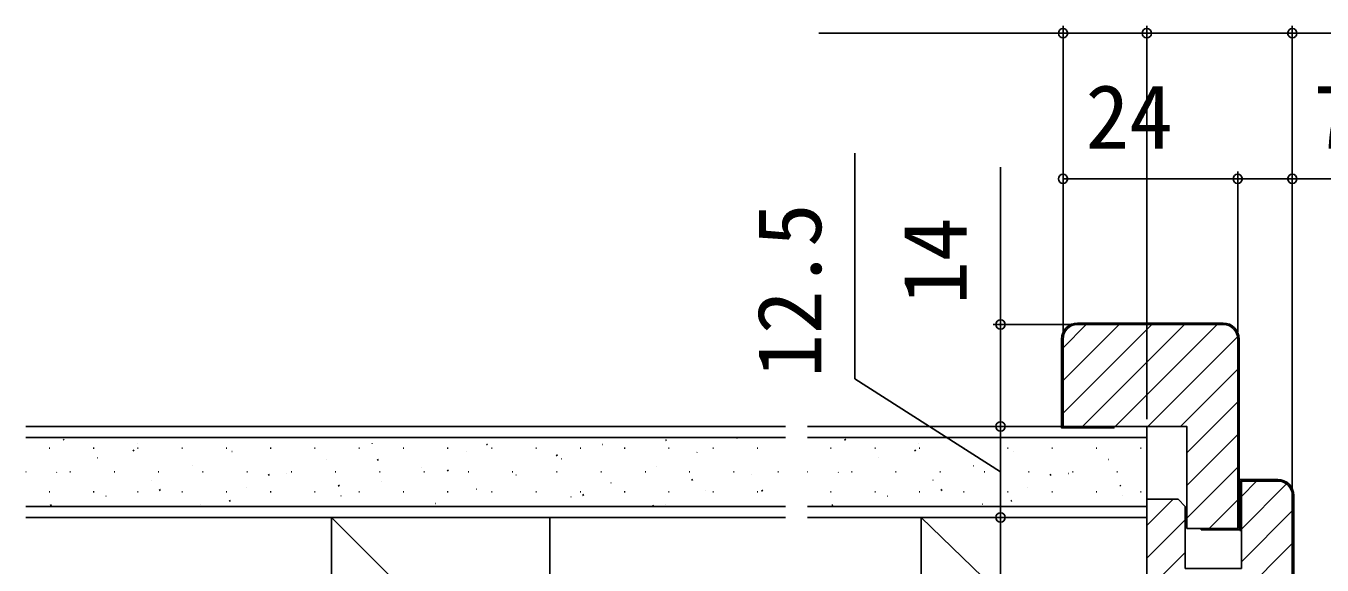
# Model space of a CAD drawing. Units: millimetres, scale not verified. Extents: x -525 to 525, y -783 to 779.
# Drawn here: x -80.2 to 97.9, y 347.4 to 421.4 of the extents above; entities that cross this region are included whole.
import ezdxf
from ezdxf.enums import TextEntityAlignment as Align

# ---------------------------------------------------------------- set-up
doc = ezdxf.new("R2010")
doc.units = ezdxf.units.MM
doc.header["$LTSCALE"] = 4
for name, color, linetype in [('0-8_YKK_D', 6, 'Continuous'), ('0-A_YSS_K', 3, 'Continuous'), ('0-B_YSS_KE', 3, 'Continuous')]:
    doc.layers.add(name, color=color, linetype=linetype)
doc.styles.add('ＭＳ ゴシック', font='')
doc.styles.get('ＭＳ ゴシック').set_extended_font_data('MS Gothic')

msp = doc.modelspace()

# ---------------------------------------------------------------- linework, layer by layer
at = {"layer": '0-8_YKK_D'}
for p, q in [((62.306, 379.438), (62.306, 421.438)), ((73.806, 367.438), (73.806, 421.438)), ((73.806, 367.438), (73.806, 421.438)), ((73.806, 420.438), (93.806, 420.438)), ((93.806, 357.939), (93.806, 421.438)), ((93.806, 357.939), (93.806, 421.438)), ((93.806, 420.438), (262.806, 420.438)), ((62.306, 379.438), (62.306, 401.438)), ((86.306, 379.438), (86.306, 401.438)), ((86.306, 379.438), (86.306, 401.438)), ((93.806, 357.939), (93.806, 401.438)), ((86.306, 400.438), (62.306, 400.438)), ((63.306, 380.438), (52.718, 380.438)), ((67.18, 366.438), (52.718, 366.438)), ((53.718, 366.438), (53.718, 353.938)), ((53.718, 353.938), (53.718, 323.938))]:
    msp.add_line(p, q, dxfattribs=at)
for points in [[(73.806, 420.438), (62.306, 420.438), (28.756, 420.438)], [(53.718, 360.188), (33.718, 372.977), (33.718, 403.977)], [(53.718, 366.438), (53.718, 380.438), (53.718, 402.056)], [(86.306, 400.438), (93.806, 400.438), (118.31, 400.438)]]:
    msp.add_lwpolyline(points, dxfattribs=at)
for centre in [(62.306, 420.438), (73.806, 420.438), (73.806, 420.438), (93.806, 420.438), (93.806, 420.438), (62.306, 400.438), (86.306, 400.438), (86.306, 400.438), (93.806, 400.438), (53.718, 380.438), (53.718, 366.438), (53.718, 366.438), (53.718, 353.938), (53.718, 353.938)]:
    msp.add_circle(centre, 0.637, dxfattribs=at)
at = {"layer": '0-A_YSS_K'}
for p, q in [((62.306, 377.239), (65.505, 380.438)), ((62.306, 372.749), (69.995, 380.438)), ((62.306, 368.258), (74.485, 380.438)), ((64.975, 366.438), (78.975, 380.438)), ((69.466, 366.438), (83.466, 380.438)), ((73.956, 366.438), (86.279, 378.762)), ((78.446, 366.438), (86.306, 374.298)), ((79.306, 362.808), (86.306, 369.808)), ((-80.194, 366.439), (24.194, 366.439)), ((27.194, 366.439), (73.806, 366.439)), ((73.806, 366.439), (73.806, 353.939)), ((79.306, 358.318), (86.306, 365.318)), ((24.194, 364.939), (-80.194, 364.939)), ((-77.02, 363.449), (-76.92, 363.449)), ((-75.094, 364.567), (-74.928, 364.678)), ((-70.94, 363.449), (-70.84, 363.449)), ((-64.907, 364.047), (-64.888, 364.054)), ((-64.86, 363.449), (-64.76, 363.449)), ((-58.78, 363.449), (-58.68, 363.449)), ((-52.7, 363.449), (-52.6, 363.449)), ((-46.62, 363.449), (-46.52, 363.449)), ((-40.54, 363.449), (-40.44, 363.449)), ((-34.46, 363.449), (-34.36, 363.449)), ((-32.63, 364.114), (-32.611, 364.12)), ((-28.38, 363.449), (-28.28, 363.449)), ((-22.3, 363.449), (-22.2, 363.449)), ((-16.928, 363.889), (-16.761, 363.999)), ((-16.22, 363.449), (-16.12, 363.449)), ((-10.14, 363.449), (-10.04, 363.449)), ((-4.06, 363.449), (-3.96, 363.449)), ((-1.012, 363.946), (-0.994, 363.953)), ((2.02, 363.449), (2.12, 363.449)), ((7.662, 364.493), (7.828, 364.603)), ((8.1, 363.449), (8.2, 363.449)), ((14.18, 363.449), (14.28, 363.449)), ((17.492, 364.817), (17.511, 364.824)), ((20.26, 363.449), (20.36, 363.449)), ((73.806, 364.939), (27.194, 364.939)), ((30.369, 363.449), (30.469, 363.449)), ((32.294, 364.567), (32.461, 364.678)), ((36.449, 363.449), (36.549, 363.449)), ((42.482, 364.047), (42.5, 364.054)), ((42.529, 363.449), (42.629, 363.449)), ((48.609, 363.449), (48.709, 363.449)), ((54.689, 363.449), (54.789, 363.449)), ((60.769, 363.449), (60.869, 363.449)), ((66.849, 363.449), (66.949, 363.449)), ((72.929, 363.449), (73.029, 363.449)), ((-70.393, 362.105), (-70.374, 362.111)), ((-65.489, 363.089), (-65.322, 363.2)), ((-51.889, 362.976), (-51.87, 362.982)), ((-38.87, 361.904), (-38.851, 361.91)), ((-31.911, 361.807), (-31.745, 361.917)), ((-19.611, 363.042), (-19.593, 363.048)), ((-7.322, 362.411), (-7.155, 362.521)), ((-6.593, 361.97), (-6.574, 361.977)), ((12.006, 362.874), (12.025, 362.881)), ((36.995, 362.105), (37.014, 362.111)), ((41.9, 363.089), (42.067, 363.2)), ((55.5, 362.976), (55.519, 362.982)), ((68.519, 361.904), (68.537, 361.91)), ((-80.194, 360.219), (-80.15, 360.219)), ((-75.974, 360.128), (-75.955, 360.135)), ((-74.17, 360.219), (-74.07, 360.219)), ((-68.09, 360.219), (-67.99, 360.219)), ((-62.01, 360.219), (-61.91, 360.219)), ((-57.375, 361.033), (-57.356, 361.039)), ((-55.93, 360.219), (-55.83, 360.219)), ((-49.85, 360.219), (-49.75, 360.219)), ((-46.895, 359.725), (-46.729, 359.835)), ((-44.356, 359.961), (-44.337, 359.968)), ((-43.77, 360.219), (-43.67, 360.219)), ((-37.69, 360.219), (-37.59, 360.219)), ((-31.61, 360.219), (-31.51, 360.219)), ((-25.852, 360.832), (-25.833, 360.839)), ((-25.53, 360.219), (-25.43, 360.219)), ((-22.306, 360.329), (-22.139, 360.439)), ((-19.45, 360.219), (-19.35, 360.219)), ((-13.37, 360.219), (-13.27, 360.219)), ((-12.833, 359.76), (-12.814, 359.767)), ((-7.29, 360.219), (-7.19, 360.219)), ((-1.21, 360.219), (-1.11, 360.219)), ((4.87, 360.219), (4.97, 360.219)), ((6.426, 360.898), (6.444, 360.905)), ((10.95, 360.219), (11.05, 360.219)), ((17.03, 360.219), (17.13, 360.219)), ((19.444, 359.826), (19.463, 359.833)), ((23.11, 360.219), (23.21, 360.219)), ((27.194, 360.219), (27.239, 360.219)), ((31.415, 360.128), (31.434, 360.135)), ((33.219, 360.219), (33.319, 360.219)), ((39.299, 360.219), (39.399, 360.219)), ((45.379, 360.219), (45.479, 360.219)), ((50.014, 361.033), (50.033, 361.039)), ((51.459, 360.219), (51.559, 360.219)), ((57.539, 360.219), (57.639, 360.219)), ((60.493, 359.725), (60.66, 359.835)), ((63.032, 359.961), (63.051, 359.968)), ((63.619, 360.219), (63.719, 360.219)), ((69.699, 360.219), (69.799, 360.219)), ((79.306, 353.827), (86.306, 360.827)), ((-62.955, 359.057), (-62.936, 359.063)), ((-49.937, 357.985), (-49.918, 357.992)), ((-37.29, 358.247), (-37.123, 358.357)), ((-31.338, 358.889), (-31.319, 358.896)), ((0.185, 358.688), (0.204, 358.695)), ((11.271, 359.047), (11.438, 359.157)), ((44.433, 359.057), (44.452, 359.063)), ((57.452, 357.985), (57.471, 357.992)), ((70.099, 358.247), (70.265, 358.357)), ((86.806, 356.837), (88.907, 358.939)), ((86.806, 352.347), (93.001, 358.543)), ((-77.02, 357.469), (-76.92, 357.469)), ((-70.94, 357.469), (-70.84, 357.469)), ((-69.196, 356.847), (-69.177, 356.854)), ((-64.86, 357.469), (-64.76, 357.469)), ((-61.879, 357.643), (-61.713, 357.753)), ((-58.78, 357.469), (-58.68, 357.469)), ((-52.7, 357.469), (-52.6, 357.469)), ((-52.274, 356.165), (-52.107, 356.275)), ((-46.62, 357.469), (-46.52, 357.469)), ((-40.54, 357.469), (-40.44, 357.469)), ((-36.918, 356.913), (-36.899, 356.92)), ((-34.46, 357.469), (-34.36, 357.469)), ((-28.38, 357.469), (-28.28, 357.469)), ((-22.3, 357.469), (-22.2, 357.469)), ((-18.319, 357.817), (-18.3, 357.824)), ((-16.22, 357.469), (-16.12, 357.469)), ((-10.14, 357.469), (-10.04, 357.469)), ((-5.301, 356.746), (-5.282, 356.752)), ((-4.06, 357.469), (-3.96, 357.469)), ((-3.713, 356.965), (-3.546, 357.075)), ((2.02, 357.469), (2.12, 357.469)), ((8.1, 357.469), (8.2, 357.469)), ((13.204, 357.616), (13.223, 357.623)), ((14.18, 357.469), (14.28, 357.469)), ((20.26, 357.469), (20.36, 357.469)), ((20.877, 357.569), (21.043, 357.679)), ((30.369, 357.469), (30.469, 357.469)), ((36.449, 357.469), (36.549, 357.469)), ((38.193, 356.847), (38.212, 356.854)), ((42.529, 357.469), (42.629, 357.469)), ((45.509, 357.643), (45.676, 357.753)), ((48.609, 357.469), (48.709, 357.469)), ((54.689, 357.469), (54.789, 357.469)), ((55.115, 356.165), (55.282, 356.275)), ((60.769, 357.469), (60.869, 357.469)), ((66.849, 357.469), (66.949, 357.469)), ((70.47, 356.913), (70.489, 356.92)), ((72.929, 357.469), (73.029, 357.469)), ((73.806, 352.818), (77.427, 356.439)), ((82.406, 352.438), (86.306, 356.337)), ((-80.194, 355.439), (24.194, 355.439)), ((-76.863, 355.561), (-76.696, 355.671)), ((-56.177, 355.775), (-56.158, 355.782)), ((-23.9, 355.841), (-23.881, 355.848)), ((5.893, 355.487), (6.06, 355.597)), ((7.718, 355.674), (7.737, 355.68)), ((27.194, 355.439), (73.806, 355.439)), ((30.526, 355.561), (30.692, 355.671)), ((51.212, 355.775), (51.231, 355.782)), ((86.806, 347.857), (93.806, 354.857)), ((-80.194, 353.939), (-39.994, 353.939)), ((24.194, 353.939), (-80.194, 353.939)), ((-8.194, 323.939), (-38.194, 353.939)), ((-38.194, 353.939), (-38.194, 248.939)), ((-8.194, 353.939), (-8.194, 323.939)), ((73.806, 353.939), (27.194, 353.939)), ((73.806, 323.939), (73.806, 353.939)), ((73.806, 348.328), (79.106, 353.628)), ((73.806, 330.367), (93.806, 350.367)), ((73.806, 343.837), (79.106, 349.137))]:
    msp.add_line(p, q, dxfattribs=at)
msp.add_lwpolyline([(42.806, 323.939), (42.806, 353.939), (73.806, 323.939)], dxfattribs=at)
at = {"layer": '0-B_YSS_KE'}
for p, q in [((64.306, 380.638), (84.306, 380.638)), ((84.306, 380.438), (64.306, 380.438)), ((91.806, 359.139), (86.606, 359.139)), ((86.606, 352.139), (86.606, 359.139)), ((94.006, 305.239), (94.006, 356.939)), ((86.606, 352.139), (86.806, 352.139))]:
    msp.add_line(p, q, dxfattribs=at)
for points in [[(69.306, 366.438), (69.306, 366.238), (62.106, 366.238), (62.106, 378.438)], [(62.306, 378.438), (62.306, 366.438), (79.306, 366.438), (79.306, 352.438)], [(79.306, 352.438), (86.306, 352.438), (86.306, 378.438)], [(86.506, 378.438), (86.506, 352.238), (81.306, 352.238), (81.306, 352.438)], [(79.806, 321.439), (79.806, 305.439), (73.806, 305.439), (73.806, 356.439), (78.106, 356.439), (79.106, 355.439), (79.106, 346.939), (86.806, 346.939), (86.806, 358.939), (91.806, 358.939)], [(93.806, 356.939), (93.806, 305.439), (87.806, 305.439), (87.806, 321.439), (79.806, 321.439)]]:
    msp.add_lwpolyline(points, dxfattribs=at)
for centre, radius, start, end in [((64.306, 378.438), 2.2, 90, 180), ((64.306, 378.438), 2, 90, 180), ((84.306, 378.438), 2.2, 360, 90), ((84.306, 378.438), 2, 0, 90), ((91.806, 356.939), 2.2, 0, 90), ((91.806, 356.939), 2, 0, 90)]:
    msp.add_arc(centre, radius, start, end, dxfattribs=at)

# ---------------------------------------------------------------- texts
at = {"layer": '0-8_YKK_D', "style": 'ＭＳ ゴシック'}
for s, p in [('24', (65.408, 401.938)), ('7.5', (96.696, 401.938))]:
    msp.add_text(s, height=8.798, dxfattribs=at).set_placement(p, align=Align.BOTTOM_LEFT)
for s, p in [('12.5', (31.718, 373.136)), ('14', (51.718, 383.147))]:
    msp.add_text(s, height=8.798, rotation=90, dxfattribs=at).set_placement(p, align=Align.BOTTOM_LEFT)

doc.saveas('drawing.dxf')
